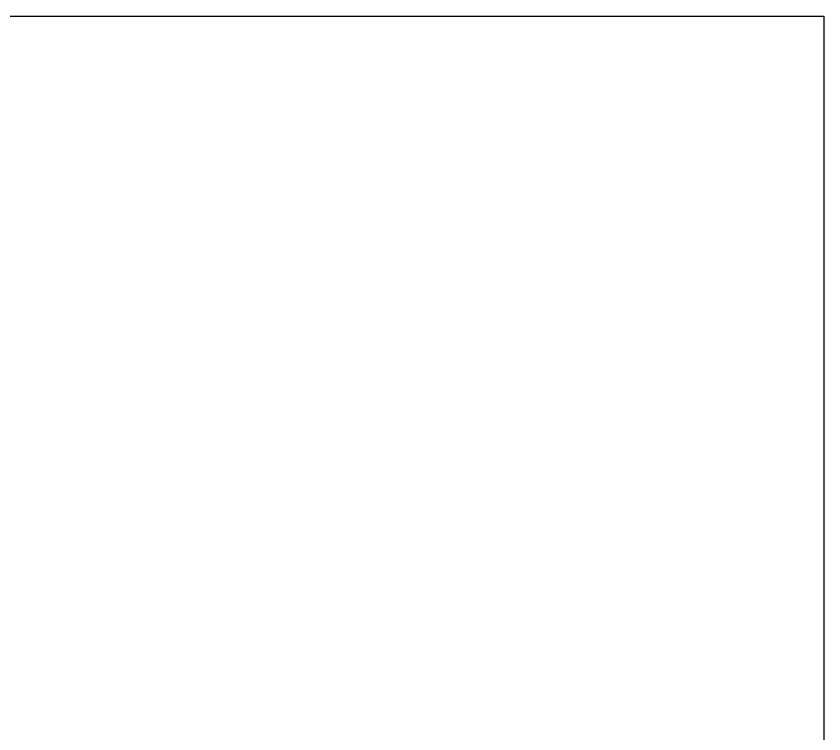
# Model space of a CAD drawing. Extents: x -357 to 364, y -246 to 254.
# Drawn here: x 168.5 to 363.7, y 80.2 to 253.6 of the extents above; entities that cross this region are included whole.
import ezdxf

# ---------------------------------------------------------------- set-up
doc = ezdxf.new("R2010")
doc.units = 0
doc.header["$MEASUREMENT"] = 0
doc.linetypes.add('CONTINUOUS_100', pattern=[0])
for name, color, linetype in [('COLOR_0260AAFF', 7, 'CONTINUOUS'), ('COLOR_BF9E56FF', 7, 'CONTINUOUS'), ('COLOR_DB053EFF', 7, 'CONTINUOUS'), ('COLOR_FFFFFFFF', 7, 'CONTINUOUS'), ('DAMIEL', 171, 'CONTINUOUS')]:
    doc.layers.add(name, color=color, linetype=linetype)

msp = doc.modelspace()

# ---------------------------------------------------------------- linework, layer by layer
at = {"layer": 'COLOR_0260AAFF', "linetype": 'CONTINUOUS_100'}
for p, q in [((-356.610462, 253.554993), (363.728521, 253.554993)), ((363.728521, 253.554993), (363.728521, -246.445007))]:
    msp.add_line(p, q, dxfattribs=at)
at = {"layer": 'COLOR_BF9E56FF', "linetype": 'CONTINUOUS_100'}
for p, q in [((-356.610462, 253.554993), (363.728521, 253.554993)), ((363.728521, 253.554993), (363.728521, -246.445007))]:
    msp.add_line(p, q, dxfattribs=at)
at = {"layer": 'COLOR_DB053EFF', "linetype": 'CONTINUOUS_100'}
for p, q in [((-356.610462, 253.554993), (363.728521, 253.554993)), ((363.728521, 253.554993), (363.728521, -246.445007))]:
    msp.add_line(p, q, dxfattribs=at)
at = {"layer": 'COLOR_FFFFFFFF', "linetype": 'CONTINUOUS_100'}
for p, q in [((-356.610462, 253.554993), (363.728521, 253.554993)), ((363.728521, 253.554993), (363.728521, -246.445007))]:
    msp.add_line(p, q, dxfattribs=at)
at = {"layer": 'DAMIEL', "linetype": 'CONTINUOUS_100'}
for p, q in [((-356.610462, 253.554993), (363.728521, 253.554993)), ((363.728521, 253.554993), (363.728521, -246.445007))]:
    msp.add_line(p, q, dxfattribs=at)

doc.saveas('drawing.dxf')
